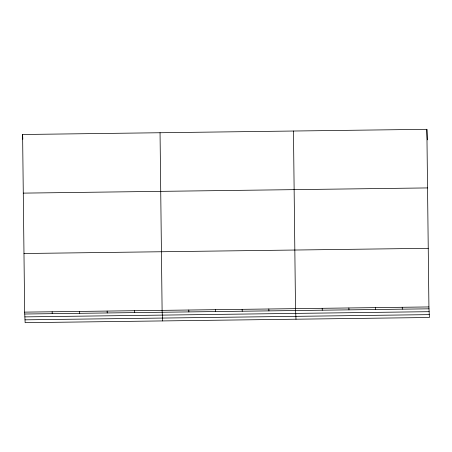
<?xml version="1.0" encoding="UTF-8"?>
<svg xmlns="http://www.w3.org/2000/svg" width="452" height="452" viewBox="0 0 452 452"><rect width="100%" height="100%" fill="white"/><g stroke="black" fill="none" stroke-linecap="round" stroke-linejoin="round"><path stroke-width="0.68" d="M426.863 129.312L428.92 306.936L429.4 317.496L25.137 322.688L24.657 312.129L22.6 134.504L426.863 129.312L427.343 139.871M23.278 193.123L427.541 187.925M23.979 253.515L428.242 248.317M24.657 312.129L428.92 306.936M24.741 314.016L429.004 308.823M24.871 316.88L429.134 311.682M25.007 319.83L429.27 314.632M402.24 307.281L402.325 309.162M375.555 307.62L375.646 309.507M348.876 307.965L348.961 309.852M322.197 308.309L322.282 310.191M295.992 319.208L295.512 308.648L293.455 131.023M268.833 308.993L268.917 310.88M242.148 309.337L242.238 311.219M215.468 309.676L215.553 311.564M188.789 310.021L188.874 311.908M162.584 320.926L162.104 310.366L160.048 132.735M134.617 310.716L134.702 312.603M107.124 311.072L107.209 312.953M79.637 311.422L79.721 313.309M52.144 311.778L52.234 313.66M22.6 134.504L22.815 139.25"/></g></svg>
